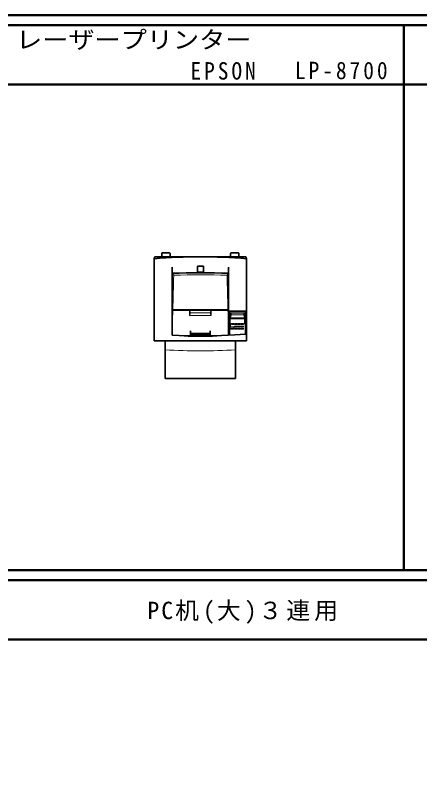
# Model space of a CAD drawing. Units: millimetres, scale not verified. Extents: x -27958 to 16946, y -4245 to 4259.
# Drawn here: x -8 to 2034, y 434 to 4259 of the extents above; entities that cross this region are included whole.
import ezdxf
from ezdxf.enums import TextEntityAlignment as Align

# ---------------------------------------------------------------- set-up
doc = ezdxf.new("R2010")
doc.units = ezdxf.units.MM
doc.header["$LTSCALE"] = 30
doc.layers.add('0-0', color=7, linetype='Continuous', lineweight=35)
doc.layers.add('0-F', color=2, linetype='Continuous', lineweight=50)
doc.styles.add('ＭＳ 明朝', font='')
doc.styles.get('ＭＳ 明朝').set_extended_font_data('MS Mincho')

msp = doc.modelspace()

# ---------------------------------------------------------------- linework, layer by layer
at = {"layer": '0-0'}
for p, q in [((694.11, 3029.44), (696.79, 3039.44)), ((694.11, 3029.44), (694.11, 2614.44)), ((1156.43, 3039.44), (696.79, 3039.44)), ((732.11, 3039.44), (732.11, 3056.44)), ((771.11, 3059.44), (735.11, 3059.44)), ((774.11, 3039.44), (774.11, 3056.44)), ((1079.11, 3039.44), (1079.11, 3056.44)), ((1118.11, 3059.44), (1082.11, 3059.44)), ((1121.11, 3039.44), (1121.11, 3056.44)), ((784.11, 2986.44), (784.11, 2644.44)), ((911.61, 2991.44), (911.61, 2961.44)), ((941.61, 2991.44), (911.61, 2991.44)), ((941.61, 2961.44), (941.61, 2991.44)), ((1069.11, 2644.44), (1069.11, 2986.44)), ((911.61, 2961.44), (941.61, 2961.44)), ((1069.11, 2771.44), (784.11, 2771.44)), ((1069.11, 2769.44), (784.11, 2769.44)), ((1154.11, 2764.44), (1074.11, 2764.44)), ((1074.11, 2644.44), (1074.11, 2764.44)), ((1154.11, 2649.44), (1154.11, 2764.44)), ((844.11, 2641.12), (844.11, 2639.61)), ((876.61, 2665.06), (876.61, 2640.06)), ((877.11, 2652.02), (877.11, 2644.06)), ((975.11, 2643.06), (878.11, 2643.06)), ((976.11, 2652.02), (976.11, 2644.06)), ((976.61, 2665.06), (976.61, 2640.06)), ((1009.11, 2639.61), (1009.11, 2641.12)), ((1154.11, 2649.44), (1074.11, 2644.44)), ((694.11, 2614.44), (1159.11, 2614.44)), ((749.11, 2614.44), (749.11, 2424.44)), ((1104.11, 2614.44), (1104.11, 2424.44)), ((749.11, 2424.44), (1104.11, 2424.44))]:
    msp.add_line(p, q, dxfattribs=at)
at = {"layer": '0-0', "color": 4, "lineweight": 18}
for p, q in [((784.11, 2956.44), (792.11, 2946.44)), ((1069.11, 2956.44), (1061.11, 2946.44)), ((871.61, 2769.44), (871.61, 2743.44)), ((976.61, 2756.44), (876.61, 2756.44)), ((981.61, 2769.44), (981.61, 2743.44)), ((1149.11, 2756.44), (1079.11, 2756.44)), ((1079.11, 2731.44), (1079.11, 2756.44)), ((1081.61, 2755.44), (1079.11, 2756.44)), ((1146.61, 2755.44), (1081.61, 2755.44)), ((1081.61, 2746.44), (1081.61, 2755.44)), ((1149.11, 2756.44), (1146.61, 2755.44)), ((1146.61, 2746.44), (1146.61, 2755.44)), ((1149.11, 2731.44), (1149.11, 2756.44)), ((981.61, 2743.44), (871.61, 2743.44)), ((1149.11, 2726.44), (1076.61, 2726.44)), ((1076.61, 2675.9), (1076.61, 2726.44)), ((1081.61, 2746.44), (1079.11, 2731.44)), ((1149.11, 2731.44), (1079.11, 2731.44)), ((1146.61, 2746.44), (1081.61, 2746.44)), ((1146.61, 2746.44), (1149.11, 2731.44)), ((1149.11, 2701.44), (1149.11, 2726.44)), ((1083.61, 2701.44), (1079.11, 2701.44)), ((1079.11, 2686.44), (1079.11, 2701.44)), ((1096.11, 2686.44), (1079.11, 2686.44)), ((1094.11, 2678.4), (1079.11, 2678.37)), ((1079.11, 2673.43), (1079.11, 2678.37)), ((1095.61, 2702.94), (1083.61, 2702.92)), ((1083.61, 2697.97), (1083.61, 2702.92)), ((1095.61, 2697.97), (1083.61, 2697.97)), ((1094.11, 2673.43), (1094.11, 2678.4)), ((1095.61, 2697.97), (1095.61, 2702.94)), ((1099.61, 2701.44), (1095.61, 2701.44)), ((1096.11, 2675.91), (1096.11, 2686.44)), ((1111.61, 2702.95), (1099.61, 2702.93)), ((1099.61, 2697.97), (1099.61, 2702.94)), ((1111.61, 2697.98), (1099.61, 2697.98)), ((1143.61, 2688.46), (1099.61, 2688.46)), ((1099.61, 2685.46), (1099.61, 2688.46)), ((1143.61, 2685.46), (1099.61, 2685.46)), ((1111.61, 2678.41), (1099.61, 2678.39)), ((1099.61, 2673.43), (1099.61, 2678.4)), ((1111.61, 2697.98), (1111.61, 2702.95)), ((1115.61, 2701.44), (1111.61, 2701.44)), ((1111.61, 2673.44), (1111.61, 2678.41)), ((1127.61, 2702.95), (1115.61, 2702.93)), ((1115.61, 2697.97), (1115.61, 2702.94)), ((1127.61, 2697.98), (1115.61, 2697.98)), ((1127.61, 2678.41), (1115.61, 2678.39)), ((1115.61, 2673.43), (1115.61, 2678.4)), ((1127.61, 2697.98), (1127.61, 2702.95)), ((1131.61, 2701.44), (1127.61, 2701.44)), ((1127.61, 2673.44), (1127.61, 2678.41)), ((1143.61, 2702.95), (1131.61, 2702.93)), ((1131.61, 2697.97), (1131.61, 2702.94)), ((1143.61, 2697.98), (1131.61, 2697.98)), ((1143.61, 2678.41), (1131.61, 2678.39)), ((1131.61, 2673.43), (1131.61, 2678.4)), ((1143.61, 2697.98), (1143.61, 2702.95)), ((1149.11, 2701.44), (1143.61, 2701.44)), ((1143.61, 2688.46), (1143.61, 2685.46)), ((1143.61, 2673.44), (1143.61, 2678.41)), ((1079.11, 2675.9), (1076.61, 2675.9)), ((1094.11, 2673.43), (1079.11, 2673.43)), ((1096.11, 2675.91), (1094.11, 2675.91)), ((1111.61, 2673.44), (1099.61, 2673.44)), ((1127.61, 2673.44), (1115.61, 2673.44)), ((1143.61, 2673.44), (1131.61, 2673.44))]:
    msp.add_line(p, q, dxfattribs=at)
at = {"layer": '0-0'}
msp.add_lwpolyline([(1159.11, 2614.44), (1159.11, 3029.44), (1156.43, 3039.44)], dxfattribs=at)
for centre, radius, start, end in [((926.61, 331.63), 2707.81, 85.07437, 94.92563), ((735.11, 3056.44), 3, 90, 180), ((771.11, 3056.44), 3, 0, 90), ((1082.11, 3056.44), 3, 90, 180), ((1118.11, 3056.44), 3, 0, 90), ((926.61, -2119.12), 5077.56, 88.3918, 91.6082), ((926.61, 4672.57), 2033.12, 265.98089, 274.01911), ((926.61, 4672.57), 2034.62, 267.67613, 272.32387), ((878.11, 2652.02), 1, 88.62497, 180), ((878.11, 2644.06), 1, 180, 270), ((926.61, 4672.57), 2020.12, 268.62497, 271.37503), ((975.11, 2652.02), 1, 0, 91.37503), ((975.11, 2644.06), 1, 270, 0)]:
    msp.add_arc(centre, radius, start, end, dxfattribs=at)
at = {"layer": '0-0', "color": 4, "lineweight": 18}
for centre, radius, start, end in [((-374679.43, 12741.6), 375599.28, 358.47892, 358.50563), ((926.61, -3082.89), 6030.83, 88.72208, 91.27792), ((376532.65, 12741.6), 375599.28, 181.49437, 181.52108), ((-374679.43, 12741.6), 375599.28, 358.45954, 358.47862), ((856.12, 2756.02), 20.49, 1.16924, 40.90578), ((856.12, 2756.86), 20.49, 319.09422, 358.83076), ((997.1, 2756.02), 20.49, 139.09422, 178.83076), ((997.1, 2756.86), 20.49, 181.16924, 220.90578), ((376532.65, 12741.6), 375599.28, 181.52138, 181.54046), ((926.61, 2891.41), 248.35, 258.50297, 281.49703), ((926.61, 5717.57), 3153.12, 266.77292, 273.22708)]:
    msp.add_arc(centre, radius, start, end, dxfattribs=at)
at = {"layer": '0-F'}
for p, q in [((-6079.11, 4259.26), (5995.76, 4259.26)), ((1954.13, 1457.72), (1954.13, 4209.26)), ((-6029.11, 3909.26), (5945.76, 3909.26)), ((-6029.11, 1457.72), (5945.76, 1457.72)), ((-6029.11, 1407.72), (5945.76, 1407.72)), ((-6029.11, 1107.72), (5945.76, 1107.72))]:
    msp.add_line(p, q, dxfattribs=at)
msp.add_lwpolyline([(-6029.11, 4209.26), (5945.76, 4209.26), (5945.76, -4195.37), (-6029.11, -4195.37)], close=True, dxfattribs=at)

# ---------------------------------------------------------------- texts
at = {"layer": '0-0', "style": 'ＭＳ 明朝', "width": 1.1}
msp.add_text('レーザープリンター', height=87.98, dxfattribs=at).set_placement((-3.72, 4064.95), align=Align.BOTTOM_LEFT)
at = {"layer": '0-0', "char_height": 87.98, "attachment_point": 7, "style": 'ＭＳ 明朝'}
for s, insert in [('\\T1.28;\\W0.9;EPSON', (876.63, 3932.57)), ('\\T1.28;\\W0.9;LP-8700', (1403.95, 3934.78)), ('\\T1.17;PC机(大)３連用', (659.34, 1186.8))]:
    msp.add_mtext(s, dxfattribs=dict(at, insert=insert))

doc.saveas('drawing.dxf')
